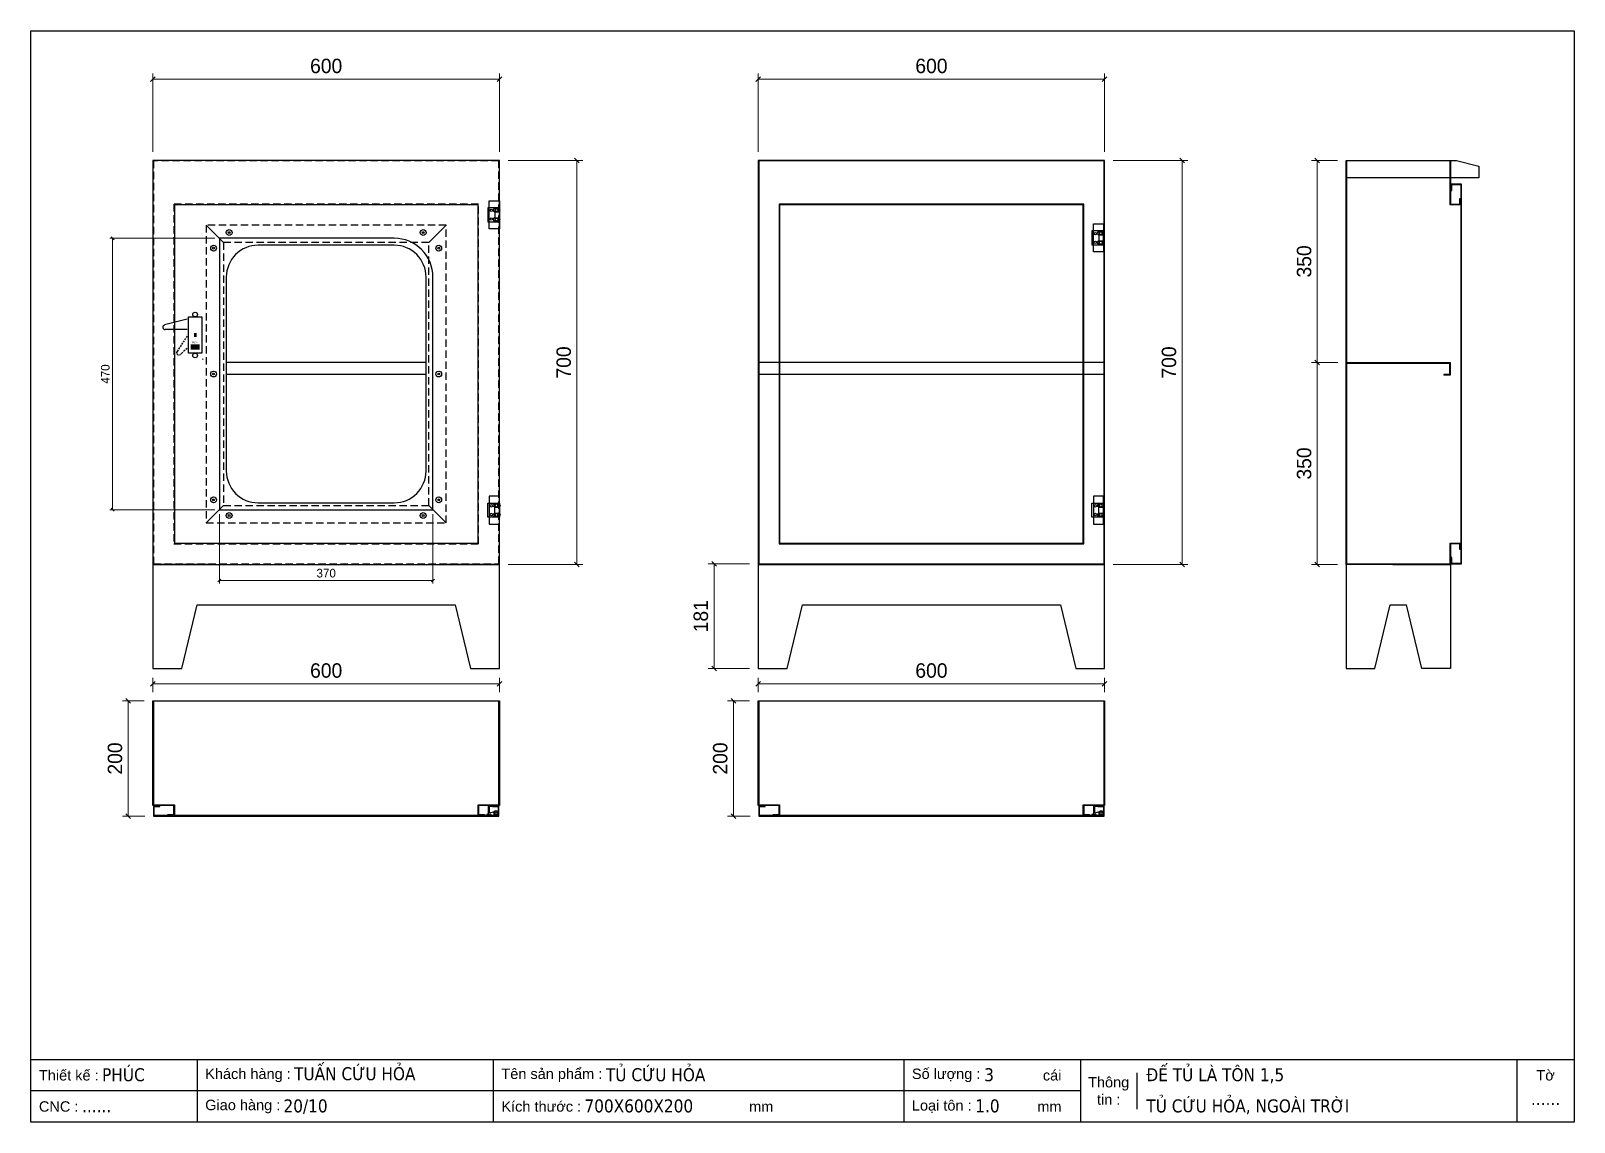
# Model space of a CAD drawing. Header units: millimetres. Extents: x 0 to 2673, y 0 to 1890.
import ezdxf
from ezdxf.enums import TextEntityAlignment as Align

# ---------------------------------------------------------------- set-up
doc = ezdxf.new("R2010")
doc.units = ezdxf.units.MM
doc.linetypes.add('HIDDEN2', pattern=[4.7625, 3.175, -1.5875])
doc.linetypes.add('HIDDENX2', pattern=[19.05, 12.7, -6.35])
for name, color, linetype in [('DIM', 253, 'Continuous'), ('FIRE PROTECTION', 1, 'Continuous'), ('Ghi chu', 7, 'Continuous')]:
    doc.layers.add(name, color=color, linetype=linetype)
doc.styles.add('Arial', font='arial.ttf')
doc.styles.add('Tahoma (Input Text)', font='tahoma.ttf')
doc.dimstyles.new('Dim-15', dxfattribs={"dimtxt": 15, "dimasz": 5, "dimexe": 5, "dimexo": 8, "dimgap": 5, "dimtad": 1, "dimdec": 0, "dimtxsty": 'Standard', "dimblk": 'OBLIQUE', "dimcen": 10, "dimclrd": 5, "dimclre": 5, "dimclrt": 3, "dimazin": 3, "dimtfac": 1, "dimtdec": 0, "dimtmove": 0, "dimatfit": 3, "dimldrblk": 'OBLIQUE', "dimlwd": 9, "dimlwe": 9})
doc.dimstyles.new('Dim-25', dxfattribs={"dimtxt": 25, "dimasz": 8, "dimexe": 10, "dimexo": 15, "dimgap": 10, "dimtad": 1, "dimdec": 0, "dimtxsty": 'Standard', "dimblk": 'OBLIQUE', "dimcen": 10, "dimclrd": 5, "dimclre": 5, "dimclrt": 3, "dimazin": 3, "dimtfac": 1, "dimtdec": 0, "dimtmove": 0, "dimatfit": 3, "dimldrblk": 'OBLIQUE', "dimlwd": 9, "dimlwe": 9})

# ---------------------------------------------------------------- blocks, each defined once
blk = doc.blocks.new('khungtenAsean2')
at = {"color": 7}
for p, q in [((2970, -1980), (0, -1980)), ((320, -1980), (320, -2100)), ((890, -1980), (890, -2100)), ((1680, -1980), (1680, -2100)), ((2020, -1980), (2020, -2100)), ((2860, -1980), (2860, -2100)), ((2128.3, -2005), (2128.3, -2075)), ((2020, -2040), (0, -2040))]:
    blk.add_line(p, q, dxfattribs=at)
blk.add_lwpolyline([(0, 0), (2970, 0), (2970, -2100), (0, -2100)], close=True, dxfattribs=at)
at = {"color": 2, "char_height": 20, "style": 'Arial'}
for s, insert, width, attachment_point in [('  Thiết kế :', (0, -2010), 917.634, 4), ('  Khách hàng :', (320, -2010), 917.634, 4), ('  Tên sản phẩm :', (890, -2010), 917.634, 4), ('  Số lượng :', (1680, -2010), 917.634, 4), ('cái', (1947.6, -2010), 917.634, 4), ('Thông\\Ptin :', (2074.2, -2040), 108.311, 5), ('Tờ', (2915, -2010), 110, 5), ('  CNC :', (0, -2070), 917.634, 4), ('  Giao hàng :', (320, -2070), 917.634, 4), ('  Kích thước :', (890, -2070), 917.634, 4), ('mm', (1382.3, -2070), 917.634, 4), ('  Loại tôn :', (1680, -2070), 917.634, 4), ('mm', (1936.9, -2070), 917.634, 4)]:
    blk.add_mtext(s, dxfattribs=dict(at, insert=insert, width=width, attachment_point=attachment_point))
at = {"color": 1, "style": 'Tahoma (Input Text)', "flags": 8}
for tag, p in [('#01', (137.1, -2021.3)), ('#03', (506.6, -2019.3)), ('#05', (1106.6, -2021.3)), ('#07', (1834.7, -2021.3)), ('#09', (2146.7, -2021.3)), ('#02', (98.5, -2081.3)), ('#04', (486.1, -2081.3)), ('#06', (1065.3, -2081.3)), ('#08', (1817.4, -2081.3)), ('#10', (2146.7, -2081.3))]:
    blk.add_attdef(tag, p, '', height=25, dxfattribs=at)
blk.add_attdef('#11', text='', height=25, dxfattribs=at).set_placement((2915, -2067.3), align=Align.CENTER)
blk = doc.blocks.new('*D1')
at = {"color": 0, "linetype": 'ByBlock', "lineweight": -2}
for p, q in [((1263.8, 1810.4), (1255.8, 1802.4)), ((1855.8, 1802.4), (1863.8, 1810.4))]:
    blk.add_line(p, q, dxfattribs=at)
at = {"layer": 'Defpoints', "color": 0, "transparency": 16777216}
for p in [(1859.8, 1806.4), (1259.8, 1665.7), (1859.8, 1665.7)]:
    blk.add_point(p, dxfattribs=at)
at = {"layer": 'DIM', "color": 5, "lineweight": 9, "transparency": 16777216}
for p, q in [((1259.8, 1680.7), (1259.8, 1816.4)), ((1259.8, 1806.4), (1859.8, 1806.4)), ((1859.8, 1680.7), (1859.8, 1816.4))]:
    blk.add_line(p, q, dxfattribs=at)
at = {"layer": 'DIM', "color": 3, "transparency": 16777216, "insert": (1559.8, 1829.1), "char_height": 25, "attachment_point": 5}
blk.add_mtext('600', dxfattribs=at)
blk = doc.blocks.new('_Oblique')
at = {"color": 0, "linetype": 'ByBlock', "lineweight": -2}
blk.add_line((-0.5, -0.5), (0.5, 0.5), dxfattribs=at)
blk = doc.blocks.new('*D2')
at = {"color": 0, "linetype": 'ByBlock', "lineweight": -2}
for p, q in [((1998, 1661.7), (1990, 1669.7)), ((1990, 969.7), (1998, 961.7))]:
    blk.add_line(p, q, dxfattribs=at)
at = {"layer": 'Defpoints', "color": 0, "transparency": 16777216}
for p in [(1859.8, 1665.7), (1859.8, 965.7), (1994, 965.7)]:
    blk.add_point(p, dxfattribs=at)
at = {"layer": 'DIM', "color": 5, "lineweight": 9, "transparency": 16777216}
for p, q in [((1874.8, 1665.7), (2004, 1665.7)), ((1994, 1665.7), (1994, 965.7)), ((1874.8, 965.7), (2004, 965.7))]:
    blk.add_line(p, q, dxfattribs=at)
at = {"layer": 'DIM', "color": 3, "transparency": 16777216, "insert": (1971.3, 1315.7), "char_height": 25, "attachment_point": 5, "rotation": 90}
blk.add_mtext('700', dxfattribs=at)
blk = doc.blocks.new('ovan6x9')
at = {"color": 2}
for p, q in [((2, 6), (8, 6)), ((2, 0), (8, 0))]:
    blk.add_line(p, q, dxfattribs=at)
for centre, start, end in [((2, 3), 90, 270), ((8, 3), 270, 90)]:
    blk.add_arc(centre, 3, start, end, dxfattribs=at)
blk = doc.blocks.new('HL036-1-2')
at = {"layer": 'Ghi chu', "color": 1}
for p, q in [((-3, 17.8), (-18.9, 17.8)), ((-18.9, 15.8), (-18.9, 17.8)), ((-12.1, 15.8), (-18.9, 15.8)), ((-16.4, 1), (-16.4, 14)), ((-15.6, 15), (-3.9, 17.7)), ((0, 0), (-15.4, 0)), ((-14.4, 3), (-14.4, 11.9)), ((0, 2), (-13.4, 2)), ((-13.1, 12.8), (-4.3, 9.8)), ((-6.2, 2), (-6.2, 0)), ((-1.2, 2), (-1.2, 0)), ((0, 0), (0, 2))]:
    blk.add_line(p, q, dxfattribs=at)
for radius in [4.1, 2.1]:
    blk.add_circle((-3, 13.7), radius, dxfattribs=at)
for centre, start, end in [((-15.4, 14), 102.9616, 180), ((-15.4, 1), 180, 270), ((-13.4, 11.9), 71.3254, 180), ((-13.4, 3), 180, 270)]:
    blk.add_arc(centre, 1, start, end, dxfattribs=at)
blk = doc.blocks.new('HL036-1-1')
at = {"color": 1}
blk.add_line((9.5, 36.2), (9.5, 12.2), dxfattribs=at)
for points in [[(-2.5, 12.2), (17.5, 12.2), (17.5, 36.2), (-2.5, 36.2)], [(0, 48.5), (17.5, 48.5), (17.5, 0), (0, 0)]]:
    blk.add_lwpolyline(points, close=True, dxfattribs=at)
for centre, radius in [((3.5, 31.8), 2), ((12.7, 32.5), 2.5), ((3.5, 16.8), 2), ((12.7, 16), 2.5)]:
    blk.add_circle(centre, radius, dxfattribs=at)
blk = doc.blocks.new('*D3')
at = {"color": 0, "linetype": 'ByBlock', "lineweight": -2}
for p, q in [((1263.8, 763.3), (1255.8, 755.3)), ((1855.8, 755.3), (1863.8, 763.3))]:
    blk.add_line(p, q, dxfattribs=at)
at = {"layer": 'Defpoints', "color": 0, "transparency": 16777216}
for p in [(1859.8, 759.3), (1259.8, 729.8), (1859.8, 729.8)]:
    blk.add_point(p, dxfattribs=at)
at = {"layer": 'DIM', "color": 5, "lineweight": 9, "transparency": 16777216}
for p, q in [((1259.8, 744.8), (1259.8, 769.3)), ((1259.8, 759.3), (1859.8, 759.3)), ((1859.8, 744.8), (1859.8, 769.3))]:
    blk.add_line(p, q, dxfattribs=at)
at = {"layer": 'DIM', "color": 3, "transparency": 16777216, "insert": (1559.8, 782), "char_height": 25, "attachment_point": 5}
blk.add_mtext('600', dxfattribs=at)
blk = doc.blocks.new('*D4')
at = {"color": 0, "linetype": 'ByBlock', "lineweight": -2}
for p, q in [((1220.8, 725.8), (1212.8, 733.8)), ((1212.8, 533.8), (1220.8, 525.8))]:
    blk.add_line(p, q, dxfattribs=at)
at = {"layer": 'Defpoints', "color": 0, "transparency": 16777216}
for p in [(1259.8, 729.8), (1216.8, 529.8), (1260.8, 529.8)]:
    blk.add_point(p, dxfattribs=at)
at = {"layer": 'DIM', "color": 5, "lineweight": 9, "transparency": 16777216}
for p, q in [((1244.8, 729.8), (1206.8, 729.8)), ((1216.8, 729.8), (1216.8, 529.8)), ((1245.8, 529.8), (1206.8, 529.8))]:
    blk.add_line(p, q, dxfattribs=at)
at = {"layer": 'DIM', "color": 3, "transparency": 16777216, "insert": (1194.1, 629.8), "char_height": 25, "attachment_point": 5, "rotation": 90}
blk.add_mtext('200', dxfattribs=at)
blk = doc.blocks.new('*D5')
at = {"color": 0, "linetype": 'ByBlock', "lineweight": -2}
for p, q in [((215.5, 1810.4), (207.5, 1802.4)), ((807.5, 1802.4), (815.5, 1810.4))]:
    blk.add_line(p, q, dxfattribs=at)
at = {"layer": 'Defpoints', "color": 0, "transparency": 16777216}
for p in [(811.5, 1806.4), (211.5, 1665.7), (811.5, 1665.7)]:
    blk.add_point(p, dxfattribs=at)
at = {"layer": 'DIM', "color": 5, "lineweight": 9, "transparency": 16777216}
for p, q in [((211.5, 1680.7), (211.5, 1816.4)), ((211.5, 1806.4), (811.5, 1806.4)), ((811.5, 1680.7), (811.5, 1816.4))]:
    blk.add_line(p, q, dxfattribs=at)
at = {"layer": 'DIM', "color": 3, "transparency": 16777216, "insert": (511.5, 1829.1), "char_height": 25, "attachment_point": 5}
blk.add_mtext('600', dxfattribs=at)
blk = doc.blocks.new('*D6')
at = {"color": 0, "linetype": 'ByBlock', "lineweight": -2}
for p, q in [((949.8, 1661.7), (941.8, 1669.7)), ((941.8, 969.7), (949.8, 961.7))]:
    blk.add_line(p, q, dxfattribs=at)
at = {"layer": 'Defpoints', "color": 0, "transparency": 16777216}
for p in [(811.5, 1665.7), (811.5, 965.7), (945.8, 965.7)]:
    blk.add_point(p, dxfattribs=at)
at = {"layer": 'DIM', "color": 5, "lineweight": 9, "transparency": 16777216}
for p, q in [((826.5, 1665.7), (955.8, 1665.7)), ((945.8, 1665.7), (945.8, 965.7)), ((826.5, 965.7), (955.8, 965.7))]:
    blk.add_line(p, q, dxfattribs=at)
at = {"layer": 'DIM', "color": 3, "transparency": 16777216, "insert": (923, 1315.7), "char_height": 25, "attachment_point": 5, "rotation": 90}
blk.add_mtext('700', dxfattribs=at)
blk = doc.blocks.new('*D7')
at = {"color": 0, "linetype": 'ByBlock', "lineweight": -2}
for p, q in [((215.5, 763.3), (207.5, 755.3)), ((807.5, 755.3), (815.5, 763.3))]:
    blk.add_line(p, q, dxfattribs=at)
at = {"layer": 'Defpoints', "color": 0, "transparency": 16777216}
for p in [(811.5, 759.3), (211.5, 729.8), (811.5, 729.8)]:
    blk.add_point(p, dxfattribs=at)
at = {"layer": 'DIM', "color": 5, "lineweight": 9, "transparency": 16777216}
for p, q in [((211.5, 744.8), (211.5, 769.3)), ((211.5, 759.3), (811.5, 759.3)), ((811.5, 744.8), (811.5, 769.3))]:
    blk.add_line(p, q, dxfattribs=at)
at = {"layer": 'DIM', "color": 3, "transparency": 16777216, "insert": (511.5, 782), "char_height": 25, "attachment_point": 5}
blk.add_mtext('600', dxfattribs=at)
blk = doc.blocks.new('*D8')
at = {"color": 0, "linetype": 'ByBlock', "lineweight": -2}
for p, q in [((172.6, 725.8), (164.6, 733.8)), ((164.6, 533.8), (172.6, 525.8))]:
    blk.add_line(p, q, dxfattribs=at)
at = {"layer": 'Defpoints', "color": 0, "transparency": 16777216}
for p in [(211.5, 729.8), (168.6, 529.8), (212.5, 529.8)]:
    blk.add_point(p, dxfattribs=at)
at = {"layer": 'DIM', "color": 5, "lineweight": 9, "transparency": 16777216}
for p, q in [((196.5, 729.8), (158.6, 729.8)), ((168.6, 729.8), (168.6, 529.8)), ((197.5, 529.8), (158.6, 529.8))]:
    blk.add_line(p, q, dxfattribs=at)
at = {"layer": 'DIM', "color": 3, "transparency": 16777216, "insert": (145.8, 629.8), "char_height": 25, "attachment_point": 5, "rotation": 90}
blk.add_mtext('200', dxfattribs=at)
blk = doc.blocks.new('khoado')
at = {"color": 1}
for p, q in [((0, 70), (-39, 59.9)), ((0, 52), (-38, 52))]:
    blk.add_line(p, q, dxfattribs=at)
at = {"color": 1, "linetype": 'HIDDEN2'}
for p, q in [((0, 40.7), (-17.3, 14.2)), ((0, 19.3), (-11.3, 9))]:
    blk.add_line(p, q, dxfattribs=at)
at = {"color": 1, "lineweight": -3}
for p, q in [((13, 45.9), (13, 39.1)), ((15, 45.9), (15, 39.1)), ((6.5, 25.4), (21.5, 25.4)), ((6.5, 23.7), (21.5, 23.7)), ((6.5, 22), (21.5, 22)), ((6.5, 20.3), (21.5, 20.3)), ((6.5, 18.6), (21.5, 18.6)), ((27, 1), (28, 0))]:
    blk.add_line(p, q, dxfattribs=at)
at = {"color": 1}
blk.add_arc((-38, 56), 4, 104.5563, 270, dxfattribs=at)
at = {"color": 1, "linetype": 'HIDDEN2'}
blk.add_arc((-14, 12), 4, 146.7823, 312.226, dxfattribs=at)
at = {"color": 1, "lineweight": -3, "insert": (14, 29.6), "char_height": 2.5, "width": 15, "attachment_point": 5}
blk.add_mtext('{\\f.VnArial|b0|i0|c0|p34;PUSH}', dxfattribs=at)
blk = doc.blocks.new('*D9')
at = {"color": 0, "linetype": 'ByBlock', "lineweight": -2}
for p, q in [((2232.1, 1661.7), (2224.1, 1669.7)), ((2224.1, 1319.7), (2232.1, 1311.7))]:
    blk.add_line(p, q, dxfattribs=at)
at = {"layer": 'Defpoints', "color": 0, "transparency": 16777216}
for p in [(2277.9, 1665.7), (2228.1, 1315.7), (2277.9, 1315.7)]:
    blk.add_point(p, dxfattribs=at)
at = {"layer": 'DIM', "color": 5, "lineweight": 9, "transparency": 16777216}
for p, q in [((2262.9, 1665.7), (2218.1, 1665.7)), ((2228.1, 1665.7), (2228.1, 1315.7)), ((2262.9, 1315.7), (2218.1, 1315.7))]:
    blk.add_line(p, q, dxfattribs=at)
at = {"layer": 'DIM', "color": 3, "transparency": 16777216, "insert": (2205.4, 1490.7), "char_height": 25, "attachment_point": 5, "rotation": 90}
blk.add_mtext('350', dxfattribs=at)
blk = doc.blocks.new('*D10')
at = {"color": 0, "linetype": 'ByBlock', "lineweight": -2}
for p, q in [((2232.1, 1311.7), (2224.1, 1319.7)), ((2224.1, 969.7), (2232.1, 961.7))]:
    blk.add_line(p, q, dxfattribs=at)
at = {"layer": 'Defpoints', "color": 0, "transparency": 16777216}
for p in [(2278.9, 1315.7), (2228.1, 965.7), (2277.9, 965.7)]:
    blk.add_point(p, dxfattribs=at)
at = {"layer": 'DIM', "color": 5, "lineweight": 9, "transparency": 16777216}
for p, q in [((2263.9, 1315.7), (2218.1, 1315.7)), ((2228.1, 1315.7), (2228.1, 965.7)), ((2262.9, 965.7), (2218.1, 965.7))]:
    blk.add_line(p, q, dxfattribs=at)
at = {"layer": 'DIM', "color": 3, "transparency": 16777216, "insert": (2205.4, 1140.7), "char_height": 25, "attachment_point": 5, "rotation": 90}
blk.add_mtext('350', dxfattribs=at)
blk = doc.blocks.new('*D11')
at = {"color": 0, "linetype": 'ByBlock', "lineweight": -2}
for p, q in [((144.1, 1528.2), (139.1, 1533.2)), ((139.1, 1063.2), (144.1, 1058.2))]:
    blk.add_line(p, q, dxfattribs=at)
at = {"layer": 'Defpoints', "color": 0, "transparency": 16777216}
for p in [(326.5, 1530.7), (141.6, 1060.7), (326.5, 1060.7)]:
    blk.add_point(p, dxfattribs=at)
at = {"layer": 'DIM', "color": 5, "lineweight": 9, "transparency": 16777216}
for p, q in [((318.5, 1530.7), (136.6, 1530.7)), ((141.6, 1530.7), (141.6, 1060.7)), ((318.5, 1060.7), (136.6, 1060.7))]:
    blk.add_line(p, q, dxfattribs=at)
at = {"layer": 'DIM', "color": 3, "transparency": 16777216, "insert": (129, 1295.7), "char_height": 15, "attachment_point": 5, "rotation": 90}
blk.add_mtext('470', dxfattribs=at)
blk = doc.blocks.new('*D12')
at = {"color": 0, "linetype": 'ByBlock', "lineweight": -2}
for p, q in [((329, 940.5), (324, 935.5)), ((694, 935.5), (699, 940.5))]:
    blk.add_line(p, q, dxfattribs=at)
at = {"layer": 'Defpoints', "color": 0, "transparency": 16777216}
for p in [(326.5, 1060.7), (696.5, 1060.7), (696.5, 938)]:
    blk.add_point(p, dxfattribs=at)
at = {"layer": 'DIM', "color": 5, "lineweight": 9, "transparency": 16777216}
for p, q in [((326.5, 1052.7), (326.5, 933)), ((696.5, 1052.7), (696.5, 933)), ((326.5, 938), (696.5, 938))]:
    blk.add_line(p, q, dxfattribs=at)
at = {"layer": 'DIM', "color": 3, "transparency": 16777216, "insert": (511.5, 950.7), "char_height": 15, "attachment_point": 5}
blk.add_mtext('370', dxfattribs=at)
blk = doc.blocks.new('*D13')
at = {"color": 0, "linetype": 'ByBlock', "lineweight": -2}
for p, q in [((1187.3, 962.7), (1179.3, 970.7)), ((1179.3, 789.7), (1187.3, 781.7))]:
    blk.add_line(p, q, dxfattribs=at)
at = {"layer": 'Defpoints', "color": 0, "ltscale": 3, "transparency": 16777216}
for p in [(1183.3, 966.7), (1259.8, 966.7), (1259.8, 785.7)]:
    blk.add_point(p, dxfattribs=at)
at = {"layer": 'DIM', "color": 5, "lineweight": 9, "ltscale": 3, "transparency": 16777216}
for p, q in [((1244.8, 966.7), (1173.3, 966.7)), ((1183.3, 785.7), (1183.3, 966.7)), ((1244.8, 785.7), (1173.3, 785.7))]:
    blk.add_line(p, q, dxfattribs=at)
at = {"layer": 'DIM', "color": 3, "ltscale": 3, "transparency": 16777216, "insert": (1160.5, 876.2), "char_height": 25, "attachment_point": 5, "rotation": 90}
blk.add_mtext('181', dxfattribs=at)

msp = doc.modelspace()

# ---------------------------------------------------------------- linework, layer by layer
for p, q in [((303.5, 1553.7), (333.5, 1523.7)), ((689.5, 1523.7), (719.5, 1553.7)), ((719.5, 1553.7), (689.5, 1523.7)), ((2447.1, 1294.7), (2447.1, 1293.7)), ((333.5, 1067.7), (303.5, 1037.7)), ((303.5, 1037.7), (333.5, 1067.7)), ((689.5, 1067.7), (719.5, 1037.7)), ((689.5, 1067.7), (719.5, 1037.7)), ((719.5, 1037.7), (689.5, 1067.7)), ((2354.6, 895.7), (2382.4, 895.7))]:
    msp.add_line(p, q)
for points in [[(211.5, 965.7), (811.5, 965.7), (811.5, 1665.7), (211.5, 1665.7)], [(1259.8, 965.7), (1859.8, 965.7), (1859.8, 1665.7), (1259.8, 1665.7)], [(1260.8, 966.7), (1858.8, 966.7), (1858.8, 1664.7), (1260.8, 1664.7)], [(248.5, 1002.7), (774.5, 1002.7), (774.5, 1588.7), (248.5, 1588.7)], [(1295.8, 1001.7), (1823.8, 1001.7), (1823.8, 1589.7), (1295.8, 1589.7)], [(1296.8, 1002.7), (1822.8, 1002.7), (1822.8, 1588.7), (1296.8, 1588.7)], [(1260.8, 1295.7), (1858.8, 1295.7), (1858.8, 1315.7), (1260.8, 1315.7)]]:
    msp.add_lwpolyline(points, close=True)
at = {"linetype": 'HIDDENX2'}
for points in [[(212.5, 966.7), (810.5, 966.7), (810.5, 1664.7), (212.5, 1664.7)], [(247.5, 1001.7), (775.5, 1001.7), (775.5, 1589.7), (247.5, 1589.7)], [(303.5, 1037.7), (719.5, 1037.7), (719.5, 1553.7), (303.5, 1553.7)], [(333.5, 1067.7), (689.5, 1067.7), (689.5, 1523.7), (333.5, 1523.7)]]:
    msp.add_lwpolyline(points, close=True, dxfattribs=at)
at = {"color": 7}
for points in [[(2476.1, 1599.7), (2476.1, 1588.7), (2458.1, 1588.7), (2458.1, 1664.7), (2278.9, 1664.7), (2278.9, 966.7), (2458.1, 966.7), (2458.1, 1002.7), (2476.1, 1002.7), (2476.1, 991.7), (2475.1, 991.7), (2475.1, 1001.7), (2459.1, 1001.7), (2459.1, 965.7), (2277.9, 965.7), (2277.9, 1665.7), (2459.1, 1665.7), (2459.1, 1589.7), (2475.1, 1589.7), (2475.1, 1599.7)], [(2460.9, 1613.7), (2460.9, 1623.7), (2476.9, 1623.7), (2476.9, 967.7), (2460.9, 967.7), (2460.9, 977.7), (2459.9, 977.7), (2459.9, 966.7), (2477.9, 966.7), (2477.9, 1624.7), (2459.9, 1624.7), (2459.9, 1613.7)], [(785.5, 531.6), (774.5, 531.6), (774.5, 549.6), (810.5, 549.6), (810.5, 728.8), (212.5, 728.8), (212.5, 549.6), (248.5, 549.6), (248.5, 531.6), (237.5, 531.6), (237.5, 532.6), (247.5, 532.6), (247.5, 548.6), (211.5, 548.6), (211.5, 729.8), (811.5, 729.8), (811.5, 548.6), (775.5, 548.6), (775.5, 532.6), (785.5, 532.6)], [(1833.8, 531.6), (1822.8, 531.6), (1822.8, 549.6), (1858.8, 549.6), (1858.8, 728.8), (1260.8, 728.8), (1260.8, 549.6), (1296.8, 549.6), (1296.8, 531.6), (1285.8, 531.6), (1285.8, 532.6), (1295.8, 532.6), (1295.8, 548.6), (1259.8, 548.6), (1259.8, 729.8), (1859.8, 729.8), (1859.8, 548.6), (1823.8, 548.6), (1823.8, 532.6), (1833.8, 532.6)], [(799.5, 546.8), (809.5, 546.8), (809.5, 530.8), (213.5, 530.8), (213.5, 546.8), (223.5, 546.8), (223.5, 547.8), (212.5, 547.8), (212.5, 529.8), (810.5, 529.8), (810.5, 547.8), (799.5, 547.8)], [(1847.8, 546.8), (1857.8, 546.8), (1857.8, 530.8), (1261.8, 530.8), (1261.8, 546.8), (1271.8, 546.8), (1271.8, 547.8), (1260.8, 547.8), (1260.8, 529.8), (1858.8, 529.8), (1858.8, 547.8), (1847.8, 547.8)]]:
    msp.add_lwpolyline(points, close=True, dxfattribs=at)
at = {"color": 4}
for points in [[(326.5, 1060.7), (696.5, 1060.7), (696.5, 1463.7, 0.414214), (629.5, 1530.7), (326.5, 1530.7)], [(393.5, 1072.7), (629.5, 1072.7, 0.414214), (684.5, 1127.7), (684.5, 1463.7, 0.414214), (629.5, 1518.7), (393.5, 1518.7, 0.414214), (338.5, 1463.7), (338.5, 1127.7, 0.414214)]]:
    msp.add_lwpolyline(points, format="xyb", close=True, dxfattribs=at)
at = {"color": 2}
msp.add_lwpolyline([(273, 1394.7), (296, 1394.7), (296, 1331.7), (273, 1331.7)], close=True, dxfattribs=at)
for points in [[(684.5, 1315.7), (338.5, 1315.7)], [(2278.9, 1315.7), (2458.1, 1315.7), (2458.1, 1293.7), (2447.1, 1293.7)], [(2278.9, 1314.7), (2457.1, 1314.7), (2457.1, 1294.7), (2447.1, 1294.7)], [(338.5, 1295.7), (684.5, 1295.7)], [(311.5, 965.7), (211.5, 965.7), (211.5, 785.7), (261.5, 785.7), (288.2, 895.7), (734.9, 895.7), (761.5, 785.7), (811.5, 785.7), (811.5, 965.7), (711.5, 965.7)], [(1359.8, 965.7), (1259.8, 965.7), (1259.8, 785.7), (1309.8, 785.7), (1336.5, 895.7), (1783.1, 895.7), (1809.8, 785.7), (1859.8, 785.7), (1859.8, 965.7), (1759.8, 965.7)], [(2377.9, 965.7), (2277.9, 965.7), (2277.9, 785.7), (2327.9, 785.7), (2354.6, 895.7)], [(2359.1, 965.7), (2459.1, 965.7), (2459.1, 785.7), (2409.1, 785.7), (2382.4, 895.7)]]:
    msp.add_lwpolyline(points)
for centre, radius in [((343.5, 1540.7), 5), ((343.5, 1540.7), 1.5), ((679.5, 1540.7), 5), ((679.5, 1540.7), 1.5), ((316.5, 1513.7), 5), ((316.5, 1513.7), 1.5), ((706.5, 1513.7), 5), ((706.5, 1513.7), 1.5), ((284.5, 1398.7), 4), ((284.5, 1327.7), 4), ((316.5, 1295.7), 5), ((316.5, 1295.7), 1.5), ((706.5, 1295.7), 5), ((706.5, 1295.7), 1.5), ((316.5, 1077.7), 5), ((316.5, 1077.7), 1.5), ((706.5, 1077.7), 5), ((706.5, 1077.7), 1.5), ((343.5, 1050.7), 5), ((343.5, 1050.7), 1.5), ((679.5, 1050.7), 5), ((679.5, 1050.7), 1.5)]:
    msp.add_circle(centre, radius, dxfattribs=at)
at = {"layer": 'FIRE PROTECTION', "linetype": 'Continuous'}
msp.add_lwpolyline([(2507.9, 1635.7), (2277.9, 1635.7), (2277.9, 1665.7), (2469.1, 1665.7), (2507.9, 1655.7)], close=True, dxfattribs=at)

# ---------------------------------------------------------------- block references
at = {"color": 7}
ref = msp.add_blockref('khungtenAsean2', (0, 1890), dxfattribs=dict(at, xscale=0.900000000023283, yscale=0.900000000023283, zscale=0.900000000023283))
ref.add_attrib('#11', '......', dxfattribs={"color": 1, "height": 22.5, "style": 'Tahoma (Input Text)'}).set_placement((2623.5, 29.4), align=Align.CENTER)
ref.add_attrib('#09', 'ĐẾ TỦ LÀ TÔN 1,5', (1932, 70.9), dxfattribs={"color": 1, "height": 22.5, "style": 'Tahoma (Input Text)'})
ref.add_attrib('#10', 'TỦ CỨU HỎA, NGOÀI TRỜI', (1932, 16.9), dxfattribs={"color": 1, "height": 22.5, "style": 'Tahoma (Input Text)'})
ref.add_attrib('#08', '1.0', (1635.7, 16.9), dxfattribs={"color": 1, "height": 22.5, "style": 'Tahoma (Input Text)'})
ref.add_attrib('#07', '3', (1651.2, 70.9), dxfattribs={"color": 1, "height": 22.5, "style": 'Tahoma (Input Text)'})
ref.add_attrib('#06', '700X600X200', (958.8, 16.9), dxfattribs={"color": 1, "height": 22.5, "style": 'Tahoma (Input Text)'})
ref.add_attrib('#05', 'TỦ CỨU HỎA', (996, 70.9), dxfattribs={"color": 1, "height": 22.5, "style": 'Tahoma (Input Text)'})
ref.add_attrib('#04', '20/10', (437.5, 16.9), dxfattribs={"color": 1, "height": 22.5, "style": 'Tahoma (Input Text)'})
ref.add_attrib('#03', 'TUẤN CỨU HỎA', (455.9, 72.6), dxfattribs={"color": 1, "height": 22.5, "style": 'Tahoma (Input Text)'})
ref.add_attrib('#02', '......', (88.6, 16.9), dxfattribs={"color": 1, "height": 22.5, "style": 'Tahoma (Input Text)'})
ref.add_attrib('#01', 'PHÚC', (123.3, 70.9), dxfattribs={"color": 1, "height": 22.5, "style": 'Tahoma (Input Text)'})
for name, p in [('HL036-1-1', (794, 1547.2)), ('ovan6x9', (801.7, 1576.7)), ('ovan6x9', (801.7, 1560.2)), ('HL036-1-1', (1840.3, 1507.2)), ('ovan6x9', (1848, 1536.7)), ('ovan6x9', (1848, 1520.2)), ('khoado', (270.5, 1320.7))]:
    msp.add_blockref(name, p, dxfattribs=at)
at = {"color": 7, "xscale": -1, "rotation": 180}
for name, p in [('HL036-1-1', (794, 1084.2)), ('ovan6x9', (801.7, 1071.2)), ('HL036-1-1', (1840.3, 1084.2)), ('ovan6x9', (1848, 1071.2)), ('ovan6x9', (801.7, 1054.7)), ('ovan6x9', (1848, 1054.7)), ('HL036-1-2', (808.4, 548.6)), ('HL036-1-2', (1856.7, 548.6))]:
    msp.add_blockref(name, p, dxfattribs=at)

# ---------------------------------------------------------------- dimensions: what is measured, and where the dimension line sits
at = {"layer": 'DIM'}
for base, p1, p2, dimstyle, picture, middle in [((811.5, 1806.4), (211.5, 1665.7), (811.5, 1665.7), 'Dim-25', '*D5', (511.5, 1829.1)), ((1859.8, 1806.4), (1259.8, 1665.7), (1859.8, 1665.7), 'Dim-25', '*D1', (1559.8, 1829.1)), ((696.5, 938), (326.5, 1060.7), (696.5, 1060.7), 'Dim-15', '*D12', (511.5, 950.7)), ((811.5, 759.3), (211.5, 729.8), (811.5, 729.8), 'Dim-25', '*D7', (511.5, 782)), ((1859.8, 759.3), (1259.8, 729.8), (1859.8, 729.8), 'Dim-25', '*D3', (1559.8, 782))]:
    dim = msp.add_linear_dim(base=base, p1=p1, p2=p2, dimstyle=dimstyle, dxfattribs=at)
    dim.commit()
    dim.dimension.update_dxf_attribs({"geometry": picture, "text_midpoint": middle})
for base, p1, p2, dimstyle, picture, middle in [((945.8, 965.7), (811.5, 1665.7), (811.5, 965.7), 'Dim-25', '*D6', (923, 1315.7)), ((1994, 965.7), (1859.8, 1665.7), (1859.8, 965.7), 'Dim-25', '*D2', (1971.3, 1315.7)), ((2228.1, 1315.7), (2277.9, 1665.7), (2277.9, 1315.7), 'Dim-25', '*D9', (2205.4, 1490.7)), ((141.6, 1060.7), (326.5, 1530.7), (326.5, 1060.7), 'Dim-15', '*D11', (129, 1295.7)), ((2228.1, 965.7), (2278.9, 1315.7), (2277.9, 965.7), 'Dim-25', '*D10', (2205.4, 1140.7)), ((168.6, 529.8), (211.5, 729.8), (212.5, 529.8), 'Dim-25', '*D8', (145.8, 629.8)), ((1216.8, 529.8), (1259.8, 729.8), (1260.8, 529.8), 'Dim-25', '*D4', (1194.1, 629.8))]:
    dim = msp.add_linear_dim(base=base, p1=p1, p2=p2, angle=90, dimstyle=dimstyle, dxfattribs=at)
    dim.commit()
    dim.dimension.update_dxf_attribs({"geometry": picture, "text_midpoint": middle})
at = {"layer": 'DIM', "color": 7, "ltscale": 3}
dim = msp.add_linear_dim(base=(1183.3, 966.7), p1=(1259.8, 785.7), p2=(1259.8, 966.7), angle=90, dimstyle='Dim-25', dxfattribs=at)
dim.commit()
dim.dimension.update_dxf_attribs({"geometry": '*D13', "text_midpoint": (1160.5, 876.2)})

doc.saveas('drawing.dxf')
